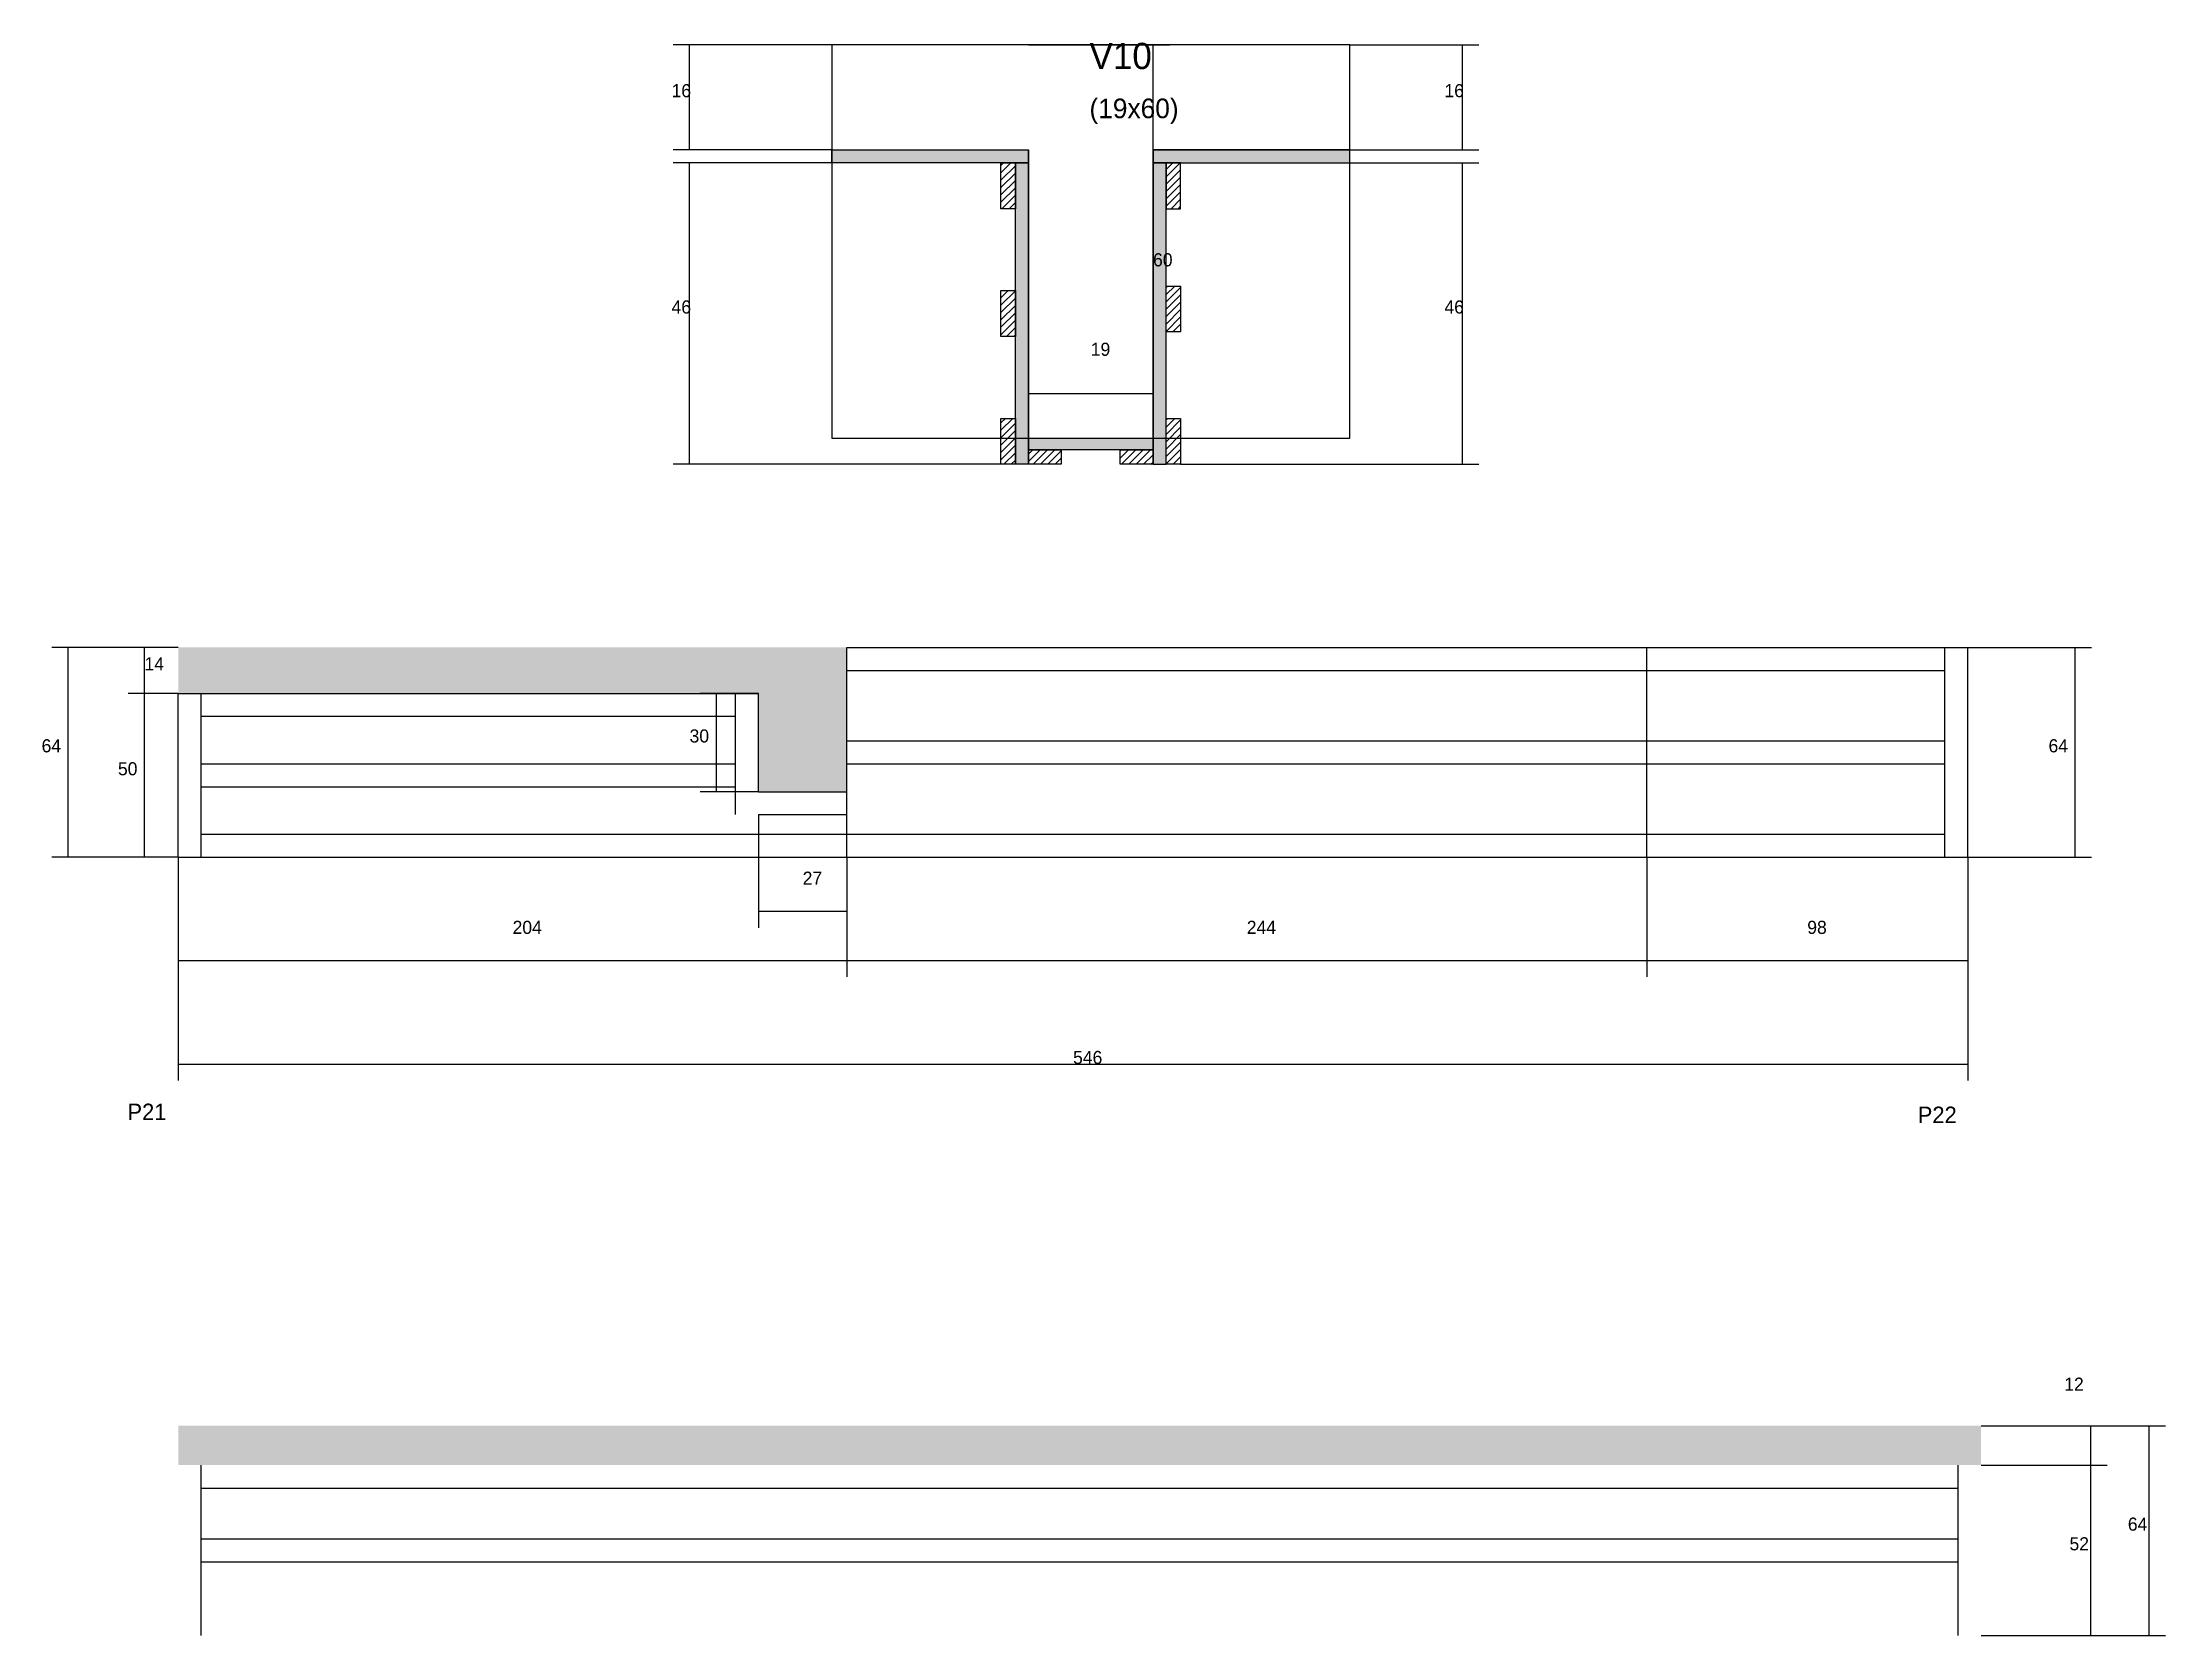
# Model space of a CAD drawing. Header units: metres. Extents: x -6855 to -6207, y 12756 to 13243.
import ezdxf

# ---------------------------------------------------------------- set-up
doc = ezdxf.new("R2010")
doc.units = ezdxf.units.M
for name, color, linetype in [('CONCRETO', 251, 'Continuous'), ('COTA', 241, 'Continuous'), ('Cota Seção (2x)', 4, 'Continuous'), ('Hachura', 253, 'Continuous'), ('Madeira', 126, 'Continuous'), ('NOMENCLATURA', 7, 'Continuous'), ('Painéis', 200, 'Continuous'), ('SARR_2.2x7', 40, 'Continuous'), ('Texto Seção', 7, 'Continuous')]:
    doc.layers.add(name, color=color, linetype=linetype)

msp = doc.modelspace()

# ---------------------------------------------------------------- hatches: boundary and pattern name
at = {"layer": 'COTA'}
h = msp.add_hatch(dxfattribs=at)
h.set_pattern_fill('AR-CONC', scale=0.03)
h.paths.add_polyline_path([(-6636.7, 13014), (-6609.7, 13014), (-6609.7, 13058), (-6813.7, 13058), (-6813.7, 13044), (-6636.7, 13044)])
h = msp.add_hatch(dxfattribs=at)
h.set_pattern_fill('AR-CONC', scale=0.03)
h.paths.add_polyline_path([(-6263.7, 12808.5), (-6263.7, 12820.5), (-6813.7, 12820.5), (-6813.7, 12808.5)])
at = {"layer": 'Hachura'}
h = msp.add_hatch(color=8, dxfattribs=at)
h.dxf.hatch_style = 1
h.paths.add_polyline_path([(-6614.3, 13205.9), (-6614.3, 13209.9), (-6614.3, 13209.9), (-6554.3, 13209.9), (-6554.3, 13209.9), (-6554.3, 13205.9), (-6554.3, 13205.9), (-6614.3, 13205.9)])
h = msp.add_hatch(color=8, dxfattribs=at)
h.dxf.hatch_style = 1
h.paths.add_polyline_path([(-6456.3, 13205.9), (-6456.3, 13209.9), (-6456.3, 13209.9), (-6516.3, 13209.9), (-6516.3, 13209.9), (-6516.3, 13205.9), (-6516.3, 13205.9), (-6456.3, 13205.9)])
h = msp.add_hatch(dxfattribs=at)
h.set_pattern_fill('ANSI31', scale=0.5)
h.paths.add_polyline_path([(-6558.3, 13191.9), (-6562.7, 13191.9), (-6562.7, 13191.9), (-6562.7, 13205.9), (-6562.7, 13205.9), (-6558.3, 13205.9), (-6558.3, 13205.9), (-6558.3, 13191.9)])
h = msp.add_hatch(color=8, dxfattribs=at)
h.dxf.hatch_style = 1
h.paths.add_polyline_path([(-6558.3, 13205.9), (-6554.3, 13205.9), (-6554.3, 13205.9), (-6554.3, 13113.9), (-6554.3, 13113.9), (-6558.3, 13113.9), (-6558.3, 13113.9), (-6558.3, 13205.9)])
h = msp.add_hatch(color=8, dxfattribs=at)
h.dxf.hatch_style = 1
h.paths.add_polyline_path([(-6512.3, 13205.9), (-6516.3, 13205.9), (-6516.3, 13205.9), (-6516.3, 13113.9), (-6516.3, 13113.9), (-6512.3, 13113.9), (-6512.3, 13113.9), (-6512.3, 13205.9)])
h = msp.add_hatch(dxfattribs=at)
h.set_pattern_fill('ANSI31', scale=0.5)
h.paths.add_polyline_path([(-6507.9, 13205.9), (-6512.3, 13205.9), (-6512.3, 13205.9), (-6512.3, 13191.9), (-6512.3, 13191.9), (-6507.9, 13191.9), (-6507.9, 13191.9), (-6507.9, 13205.9)])
h = msp.add_hatch(dxfattribs=at)
h.set_pattern_fill('ANSI31', scale=0.5)
h.paths.add_polyline_path([(-6558.3, 13152.9), (-6562.7, 13152.9), (-6562.7, 13152.9), (-6562.7, 13166.9), (-6562.7, 13166.9), (-6558.3, 13166.9), (-6558.3, 13166.9), (-6558.3, 13152.9)])
h = msp.add_hatch(dxfattribs=at)
h.set_pattern_fill('ANSI31', scale=0.5)
h.paths.add_polyline_path([(-6507.9, 13154.3), (-6512.3, 13154.3), (-6512.3, 13154.3), (-6512.3, 13168.3), (-6512.3, 13168.3), (-6507.9, 13168.3), (-6507.9, 13168.3), (-6507.9, 13154.3)])
h = msp.add_hatch(dxfattribs=at)
h.set_pattern_fill('ANSI31', scale=0.5)
h.paths.add_polyline_path([(-6558.3, 13113.9), (-6562.7, 13113.9), (-6562.7, 13113.9), (-6562.7, 13127.9), (-6562.7, 13127.9), (-6558.3, 13127.9), (-6558.3, 13127.9), (-6558.3, 13113.9)])
h = msp.add_hatch(dxfattribs=at)
h.set_pattern_fill('ANSI31', scale=0.5)
h.paths.add_polyline_path([(-6507.9, 13113.9), (-6512.3, 13113.9), (-6512.3, 13113.9), (-6512.3, 13127.9), (-6512.3, 13127.9), (-6507.9, 13127.9), (-6507.9, 13127.9), (-6507.9, 13113.9)])
h = msp.add_hatch(color=8, dxfattribs=at)
h.dxf.hatch_style = 1
h.paths.add_polyline_path([(-6554.3, 13118.3), (-6554.3, 13121.9), (-6554.3, 13121.9), (-6516.3, 13121.9), (-6516.3, 13121.9), (-6516.3, 13118.3), (-6516.3, 13118.3), (-6554.3, 13118.3)])
h = msp.add_hatch(dxfattribs=at)
h.set_pattern_fill('ANSI31', scale=0.5)
h.paths.add_polyline_path([(-6554.3, 13113.9), (-6554.3, 13118.3), (-6554.3, 13118.3), (-6544.3, 13118.3), (-6544.3, 13118.3), (-6544.3, 13113.9), (-6544.3, 13113.9), (-6554.3, 13113.9)])
h = msp.add_hatch(dxfattribs=at)
h.set_pattern_fill('ANSI31', scale=0.5)
h.paths.add_polyline_path([(-6526.3, 13113.9), (-6526.3, 13118.3), (-6526.3, 13118.3), (-6516.3, 13118.3), (-6516.3, 13118.3), (-6516.3, 13113.9), (-6516.3, 13113.9), (-6526.3, 13113.9)])

# ---------------------------------------------------------------- linework, layer by layer
at = {"layer": 'CONCRETO'}
for points in [[(-6456.3, 13209.9), (-6456.3, 13241.9), (-6614.3, 13241.9), (-6614.3, 13209.9), (-6554.3, 13209.9), (-6554.3, 13121.9), (-6516.3, 13121.9), (-6516.3, 13199.9), (-6516.3, 13209.9)], [(-6614.3, 13121.9), (-6456.3, 13121.9), (-6456.3, 13241.9), (-6614.3, 13241.9)]]:
    msp.add_lwpolyline(points, close=True, dxfattribs=at)
at = {"layer": 'COTA'}
for p, q in [((-6614.3, 13241.9), (-6662.7, 13241.9)), ((-6657.7, 13209.9), (-6657.7, 13241.9)), ((-6456.3, 13241.9), (-6416.9, 13241.9)), ((-6421.9, 13209.9), (-6421.9, 13241.9)), ((-6614.3, 13209.9), (-6662.7, 13209.9)), ((-6456.3, 13209.9), (-6416.9, 13209.9)), ((-6614.3, 13205.9), (-6662.7, 13205.9)), ((-6657.7, 13113.9), (-6657.7, 13205.9)), ((-6498.3, 13205.9), (-6416.9, 13205.9)), ((-6421.9, 13113.9), (-6421.9, 13205.9)), ((-6562.7, 13113.9), (-6662.7, 13113.9)), ((-6507.9, 13113.9), (-6416.9, 13113.9)), ((-6813.7, 13058), (-6852.3, 13058)), ((-6847.3, 12994), (-6847.3, 13058)), ((-6813.7, 13058), (-6829, 13058)), ((-6824, 13044), (-6824, 13058)), ((-6267.7, 13058), (-6230, 13058)), ((-6235, 12994), (-6235, 13058)), ((-6813.7, 13044), (-6829, 13044)), ((-6813.7, 13044), (-6829, 13044)), ((-6824, 12994), (-6824, 13044)), ((-6636.7, 13044), (-6654.5, 13044)), ((-6649.5, 13014), (-6649.5, 13044)), ((-6636.7, 13014), (-6654.5, 13014)), ((-6636.7, 13007), (-6636.7, 12972.5)), ((-6813.7, 12994), (-6852.3, 12994)), ((-6813.7, 12994), (-6829, 12994)), ((-6813.7, 12994), (-6813.7, 12957.5)), ((-6813.7, 12994), (-6813.7, 12925.9)), ((-6609.7, 12994), (-6609.7, 12957.5)), ((-6609.7, 12994), (-6609.7, 12957.5)), ((-6609.7, 12994), (-6609.7, 12972.5)), ((-6365.7, 12994), (-6365.7, 12957.5)), ((-6365.7, 12994), (-6365.7, 12957.5)), ((-6267.7, 12994), (-6267.7, 12925.9)), ((-6267.7, 12994), (-6267.7, 12957.5)), ((-6267.7, 12994), (-6230, 12994)), ((-6636.7, 12977.5), (-6609.7, 12977.5)), ((-6813.7, 12962.5), (-6609.7, 12962.5)), ((-6609.7, 12962.5), (-6365.7, 12962.5)), ((-6365.7, 12962.5), (-6267.7, 12962.5)), ((-6813.7, 12930.9), (-6267.7, 12930.9)), ((-6263.7, 12820.5), (-6225.2, 12820.5)), ((-6263.7, 12820.5), (-6207.4, 12820.5)), ((-6230.2, 12808.5), (-6230.2, 12820.5)), ((-6212.4, 12756.5), (-6212.4, 12820.5)), ((-6263.7, 12808.5), (-6225.2, 12808.5)), ((-6263.7, 12808.5), (-6225.2, 12808.5)), ((-6230.2, 12756.5), (-6230.2, 12808.5)), ((-6263.7, 12756.5), (-6225.2, 12756.5)), ((-6263.7, 12756.5), (-6207.4, 12756.5))]:
    msp.add_line(p, q, dxfattribs=at)
at = {"layer": 'Cota Seção (2x)'}
for p, q in [((-6554.3, 13241.9), (-6511.3, 13241.9)), ((-6516.3, 13121.9), (-6516.3, 13241.9)), ((-6554.3, 13121.9), (-6554.3, 13140.5)), ((-6516.3, 13121.9), (-6516.3, 13140.5)), ((-6554.3, 13135.5), (-6516.3, 13135.5)), ((-6554.3, 13121.9), (-6511.3, 13121.9))]:
    msp.add_line(p, q, dxfattribs=at)
at = {"layer": 'Madeira'}
for points in [[(-6558.3, 13191.9), (-6562.7, 13191.9), (-6562.7, 13205.9), (-6558.3, 13205.9)], [(-6507.9, 13205.9), (-6512.3, 13205.9), (-6512.3, 13191.9), (-6507.9, 13191.9)], [(-6558.3, 13152.9), (-6562.7, 13152.9), (-6562.7, 13166.9), (-6558.3, 13166.9)], [(-6507.9, 13154.3), (-6512.3, 13154.3), (-6512.3, 13168.3), (-6507.9, 13168.3)], [(-6558.3, 13113.9), (-6562.7, 13113.9), (-6562.7, 13127.9), (-6558.3, 13127.9)], [(-6507.9, 13113.9), (-6512.3, 13113.9), (-6512.3, 13127.9), (-6507.9, 13127.9)], [(-6554.3, 13113.9), (-6554.3, 13118.3), (-6544.3, 13118.3), (-6544.3, 13113.9)], [(-6526.3, 13113.9), (-6526.3, 13118.3), (-6516.3, 13118.3), (-6516.3, 13113.9)]]:
    msp.add_lwpolyline(points, close=True, dxfattribs=at)
at = {"layer": 'Painéis'}
for p, q in [((-6614.3, 13209.9), (-6554.3, 13209.9)), ((-6614.3, 13205.9), (-6614.3, 13209.9)), ((-6554.3, 13205.9), (-6554.3, 13209.9)), ((-6516.3, 13209.9), (-6456.3, 13209.9)), ((-6516.3, 13205.9), (-6516.3, 13209.9)), ((-6456.3, 13205.9), (-6456.3, 13209.9)), ((-6554.3, 13113.9), (-6554.3, 13205.9)), ((-6516.3, 13113.9), (-6516.3, 13205.9)), ((-6554.3, 13121.9), (-6516.3, 13121.9)), ((-6554.3, 13118.3), (-6554.3, 13121.9)), ((-6516.3, 13118.3), (-6516.3, 13121.9)), ((-6609.7, 13058), (-6267.7, 13058)), ((-6609.7, 12994), (-6609.7, 13058)), ((-6365.7, 12994), (-6365.7, 13058)), ((-6267.7, 12994), (-6267.7, 13058)), ((-6813.7, 13044), (-6636.7, 13044)), ((-6813.7, 12994), (-6813.7, 13044)), ((-6636.7, 13014), (-6636.7, 13044)), ((-6636.7, 13014), (-6609.7, 13014)), ((-6813.7, 12994), (-6609.7, 12994)), ((-6609.7, 12994), (-6267.7, 12994))]:
    msp.add_line(p, q, dxfattribs=at)
for points in [[(-6614.3, 13205.9), (-6614.3, 13209.9), (-6554.3, 13209.9), (-6554.3, 13205.9)], [(-6456.3, 13205.9), (-6456.3, 13209.9), (-6516.3, 13209.9), (-6516.3, 13205.9)], [(-6558.3, 13205.9), (-6554.3, 13205.9), (-6554.3, 13113.9), (-6558.3, 13113.9)], [(-6512.3, 13205.9), (-6516.3, 13205.9), (-6516.3, 13113.9), (-6512.3, 13113.9)], [(-6554.3, 13118.3), (-6554.3, 13121.9), (-6516.3, 13121.9), (-6516.3, 13118.3)]]:
    msp.add_lwpolyline(points, close=True, dxfattribs=at)
at = {"layer": 'SARR_2.2x7'}
for p, q in [((-6274.7, 12994), (-6274.7, 13058)), ((-6609.7, 13051), (-6365.7, 13051)), ((-6365.7, 13051), (-6274.7, 13051)), ((-6806.7, 12994), (-6806.7, 13044)), ((-6643.7, 13007), (-6643.7, 13044)), ((-6806.7, 13037), (-6643.7, 13037)), ((-6609.7, 13029.5), (-6365.7, 13029.5)), ((-6365.7, 13029.5), (-6274.7, 13029.5)), ((-6806.7, 13022.5), (-6643.7, 13022.5)), ((-6609.7, 13022.5), (-6365.7, 13022.5)), ((-6365.7, 13022.5), (-6274.7, 13022.5)), ((-6806.7, 13015.5), (-6643.7, 13015.5)), ((-6636.7, 13007), (-6609.7, 13007)), ((-6806.7, 13001), (-6609.7, 13001)), ((-6609.7, 13001), (-6365.7, 13001)), ((-6365.7, 13001), (-6274.7, 13001)), ((-6806.7, 12756.5), (-6806.7, 12808.5)), ((-6270.7, 12756.5), (-6270.7, 12808.5)), ((-6806.7, 12801.5), (-6569.7, 12801.5)), ((-6569.7, 12801.5), (-6507.7, 12801.5)), ((-6507.7, 12801.5), (-6270.7, 12801.5)), ((-6806.7, 12786), (-6569.7, 12786)), ((-6569.7, 12786), (-6507.7, 12786)), ((-6507.7, 12786), (-6270.7, 12786)), ((-6806.7, 12779), (-6569.7, 12779)), ((-6569.7, 12779), (-6507.7, 12779)), ((-6507.7, 12779), (-6270.7, 12779))]:
    msp.add_line(p, q, dxfattribs=at)

# ---------------------------------------------------------------- texts
at = {"layer": 'COTA'}
for s, p in [('16', (-6663.2, 13225.9)), ('16', (-6427.4, 13225.9)), ('46', (-6663.2, 13159.9)), ('46', (-6427.4, 13159.9)), ('14', (-6824, 13051)), ('30', (-6657.7, 13029)), ('64', (-6855.4, 13026)), ('64', (-6243.1, 13026)), ('50', (-6832.1, 13019)), ('27', (-6623.2, 12985.6)), ('204', (-6711.7, 12970.6)), ('244', (-6487.7, 12970.6)), ('98', (-6316.7, 12970.6)), ('546', (-6540.7, 12930.9)), ('12', (-6238.3, 12831.2)), ('52', (-6236.7, 12782.5)), ('64', (-6218.9, 12788.5))]:
    msp.add_text(s, height=4, dxfattribs=at).set_placement(p)
at = {"layer": 'Cota Seção (2x)'}
for s, p in [('60', (-6516.3, 13174.3)), ('19', (-6535.3, 13147))]:
    msp.add_text(s, height=4, dxfattribs=at).set_placement(p)
at = {"layer": 'NOMENCLATURA'}
for s, p in [('P21', (-6829.2, 12913.8)), ('P22', (-6283, 12912.9))]:
    msp.add_text(s, height=5, dxfattribs=at).set_placement(p)
at = {"layer": 'Texto Seção'}
for s, height, p in [('V10', 8, (-6535.7, 13234.5)), ('(19x60)', 6, (-6535.7, 13219.5))]:
    msp.add_text(s, height=height, dxfattribs=at).set_placement(p)

doc.saveas('drawing.dxf')
